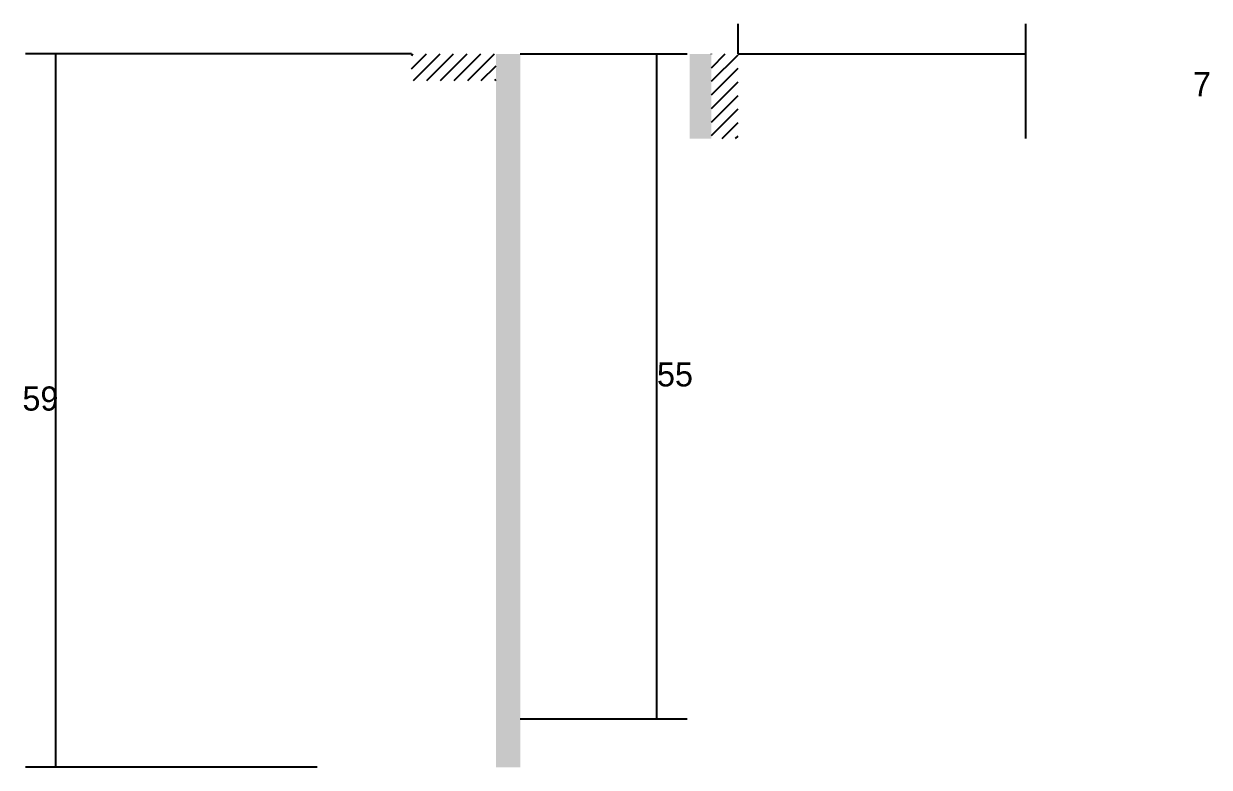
# Model space of a CAD drawing. Header units: metres. Extents: x 4803 to 6047, y 3320 to 4680.
# Drawn here: x 5513.1 to 5709.1, y 3319.9 to 3442.9 of the extents above; entities that cross this region are included whole.
import ezdxf

# ---------------------------------------------------------------- set-up
doc = ezdxf.new("R2010")
doc.units = ezdxf.units.M
doc.layers.add('COTA', color=241, linetype='Continuous')
doc.layers.add('Hachura', color=253, linetype='Continuous')

msp = doc.modelspace()

# ---------------------------------------------------------------- hatches: boundary and pattern name
at = {"layer": 'Hachura'}
h = msp.add_hatch(dxfattribs=at)
h.set_pattern_fill('ANSI31', scale=0.5)
h.paths.add_polyline_path([(5591.2, 3433.5), (5591.2, 3437.9), (5591.2, 3437.9), (5577.2, 3437.9), (5577.2, 3437.9), (5577.2, 3433.5), (5577.2, 3433.5), (5591.2, 3433.5)])
h = msp.add_hatch(color=8, dxfattribs=at)
h.dxf.hatch_style = 1
h.paths.add_polyline_path([(5591.2, 3437.9), (5595.2, 3437.9), (5595.2, 3437.9), (5595.2, 3319.9), (5595.2, 3319.9), (5591.2, 3319.9), (5591.2, 3319.9), (5591.2, 3437.9)])
h = msp.add_hatch(color=8, dxfattribs=at)
h.dxf.hatch_style = 1
h.paths.add_polyline_path([(5626.8, 3437.9), (5623.2, 3437.9), (5623.2, 3437.9), (5623.2, 3423.9), (5623.2, 3423.9), (5626.8, 3423.9), (5626.8, 3423.9), (5626.8, 3437.9)])
h = msp.add_hatch(dxfattribs=at)
h.set_pattern_fill('ANSI31', scale=0.5)
h.paths.add_polyline_path([(5631.2, 3423.9), (5626.8, 3423.9), (5626.8, 3423.9), (5626.8, 3437.9), (5626.8, 3437.9), (5631.2, 3437.9), (5631.2, 3437.9), (5631.2, 3423.9)])

# ---------------------------------------------------------------- linework, layer by layer
at = {"layer": 'COTA'}
for p, q in [((5631.2, 3437.9), (5631.2, 3442.9)), ((5678.8, 3423.9), (5678.8, 3442.9)), ((5577.2, 3437.9), (5513.4, 3437.9)), ((5518.4, 3319.9), (5518.4, 3437.9)), ((5595.2, 3437.9), (5622.8, 3437.9)), ((5617.8, 3327.9), (5617.8, 3437.9)), ((5631.2, 3437.9), (5678.8, 3437.9)), ((5595.2, 3327.9), (5622.8, 3327.9)), ((5561.6, 3319.9), (5513.4, 3319.9))]:
    msp.add_line(p, q, dxfattribs=at)

# ---------------------------------------------------------------- texts
for s, p in [('7', (5706.4, 3430.9)), ('55', (5617.8, 3382.9)), ('59', (5512.9, 3378.9))]:
    msp.add_text(s, height=4, dxfattribs=at).set_placement(p)

doc.saveas('drawing.dxf')
